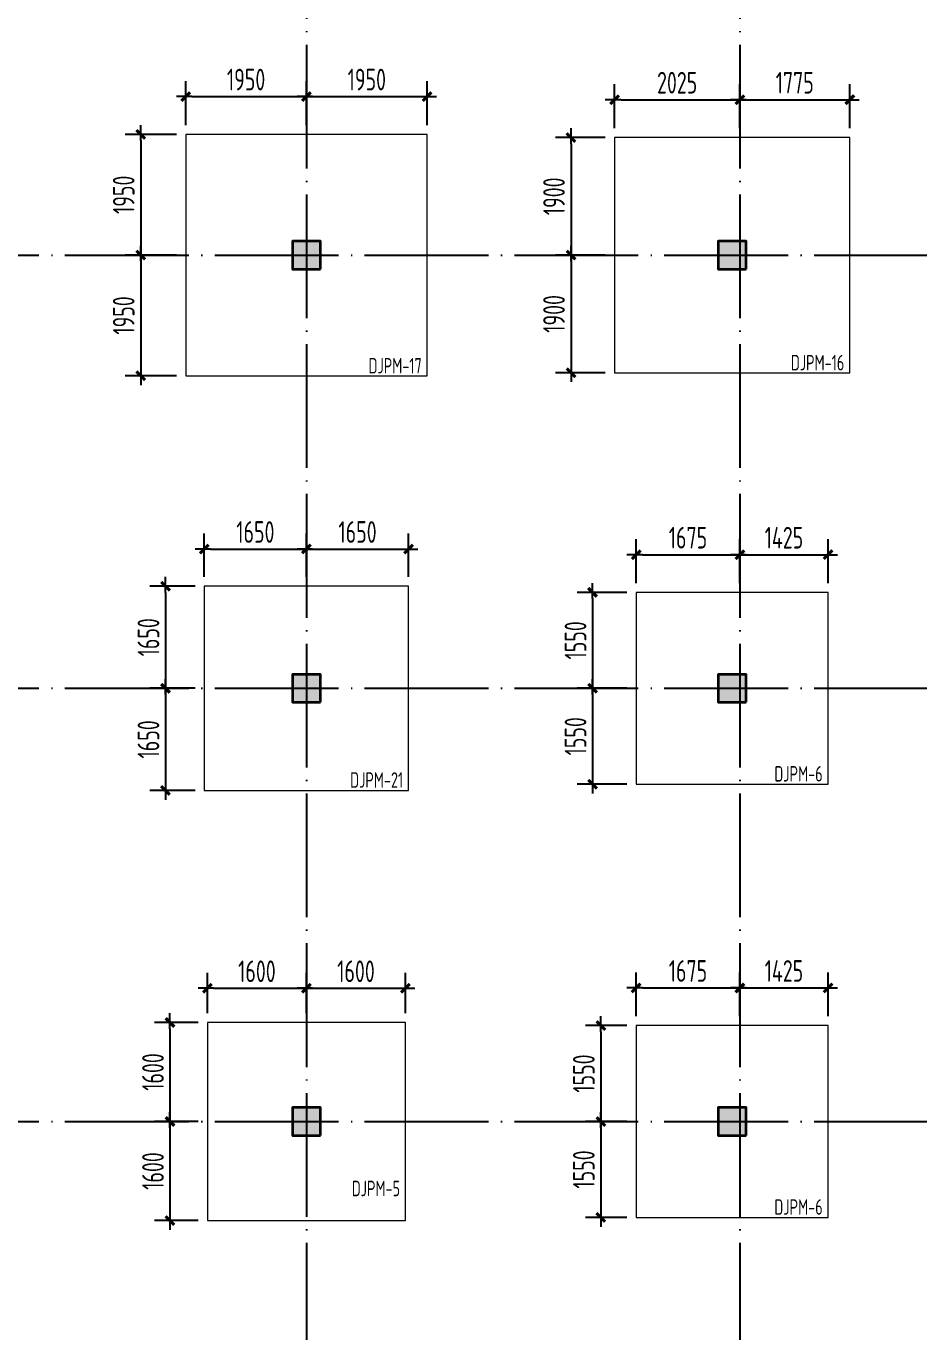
# Model space of a CAD drawing. Extents: x 8268344 to 8869063, y 669070 to 951310.
# Drawn here: x 8291662 to 8306081, y 724300 to 745400 of the extents above; entities that cross this region are included whole.
import ezdxf
from ezdxf.enums import TextEntityAlignment as Align

# ---------------------------------------------------------------- set-up
doc = ezdxf.new("R2010")
doc.units = 0
doc.header["$LTSCALE"] = 1000
doc.linetypes.add('DOTE', pattern=[2.42, 2, -0.2, 0.02, -0.2])
doc.layers.get('0').update_dxf_attribs({"linetype": 'CONTINUOUS'})
doc.layers.get('Defpoints').update_dxf_attribs({"linetype": 'CONTINUOUS'})
for name, color, linetype, lineweight in [('1505', 2, 'CONTINUOUS', 18), ('1526', 7, 'CONTINUOUS', 18), ('柱', 2, 'CONTINUOUS', 35)]:
    doc.layers.add(name, color=color, linetype=linetype, lineweight=lineweight)
for name, color, linetype in [('DIM', 3, 'CONTINUOUS'), ('DOTE', 1, 'DOTE'), ('柱涂实', 54, 'CONTINUOUS')]:
    doc.layers.add(name, color=color, linetype=linetype)
doc.styles.add('PkpmHz', font='Pkpmeng', dxfattribs={"width": 0.7, "bigfont": 'hztxt'})
doc.styles.add('TSSD_Dimension', font='Tssdeng.shx', dxfattribs={"width": 0.7, "bigfont": 'tssdchn.shx'})
doc.dimstyles.new('TSSD_100_100$0', dxfattribs={"dimtxt": 350, "dimasz": 100, "dimexe": 250, "dimexo": 150, "dimgap": 100, "dimtad": 1, "dimdec": 0, "dimzin": 0, "dimdsep": 46, "dimtxsty": 'TSSD_Dimension', "dimblk": '_TSDBK', "dimblk1": '_TSDBK', "dimblk2": '_TSDBK', "dimsah": 1, "dimcen": 0, "dimclrt": 7, "dimadec": 0, "dimazin": 0, "dimtfac": 1, "dimtdec": 0, "dimtix": 1, "dimtmove": 2, "dimatfit": 3, "dimldrblk": '_TSDBK', "dimfxl": 0, "dimtolj": 1, "dimtzin": 0, "dimarcsym": 0})

# ---------------------------------------------------------------- blocks, each defined once
blk = doc.blocks.new('_TSDBK')
blk.add_line((-1, 0), (1.5, 0))
at = {"const_width": 0.5}
blk.add_lwpolyline([(-0.7, -0.7), (0.7, 0.7)], dxfattribs=at)
blk = doc.blocks.new('*D2823')
at = {"layer": 'Defpoints', "color": 0}
for p in [(8294240, 743649), (8293513, 741699), (8294240, 741699)]:
    blk.add_point(p, dxfattribs=at)
at = {"layer": 'DIM', "color": 0, "lineweight": -2}
for p, q in [((8294090, 743649), (8293263, 743649)), ((8293513, 743549), (8293513, 741799)), ((8294090, 741699), (8293263, 741699))]:
    blk.add_line(p, q, dxfattribs=at)
at = {"layer": 'DIM', "color": 0, "lineweight": -2, "xscale": 100, "yscale": 100, "zscale": 100}
for p, rotation in [((8293513, 743649), 90), ((8293513, 741699), 270)]:
    blk.add_blockref('_TSDBK', p, dxfattribs=dict(at, rotation=rotation))
at = {"layer": 'DIM', "color": 7, "insert": (8293238, 742674), "char_height": 350, "attachment_point": 5, "rotation": 90, "style": 'TSSD_Dimension'}
blk.add_mtext('\\A1;1950', dxfattribs=at)
blk = doc.blocks.new('*D2824')
at = {"layer": 'Defpoints', "color": 0}
for p in [(8294240, 741699), (8293513, 739749), (8294240, 739749)]:
    blk.add_point(p, dxfattribs=at)
at = {"layer": 'DIM', "color": 0, "lineweight": -2}
for p, q in [((8294090, 741699), (8293263, 741699)), ((8293513, 741599), (8293513, 739849)), ((8294090, 739749), (8293263, 739749))]:
    blk.add_line(p, q, dxfattribs=at)
at = {"layer": 'DIM', "color": 0, "lineweight": -2, "xscale": 100, "yscale": 100, "zscale": 100}
for p, rotation in [((8293513, 741699), 90), ((8293513, 739749), 270)]:
    blk.add_blockref('_TSDBK', p, dxfattribs=dict(at, rotation=rotation))
at = {"layer": 'DIM', "color": 7, "insert": (8293238, 740724), "char_height": 350, "attachment_point": 5, "rotation": 90, "style": 'TSSD_Dimension'}
blk.add_mtext('\\A1;1950', dxfattribs=at)
blk = doc.blocks.new('*D2825')
at = {"layer": 'Defpoints', "color": 0}
for p in [(8296190, 744261), (8294240, 743649), (8296190, 743649)]:
    blk.add_point(p, dxfattribs=at)
at = {"layer": 'DIM', "color": 0, "lineweight": -2}
for p, q in [((8294240, 743799), (8294240, 744511)), ((8296190, 743799), (8296190, 744511)), ((8294340, 744261), (8296090, 744261))]:
    blk.add_line(p, q, dxfattribs=at)
at = {"layer": 'DIM', "color": 0, "lineweight": -2, "xscale": 100, "yscale": 100, "zscale": 100, "rotation": 180}
blk.add_blockref('_TSDBK', (8294240, 744261), dxfattribs=at)
at = {"layer": 'DIM', "color": 0, "lineweight": -2, "xscale": 100, "yscale": 100, "zscale": 100}
blk.add_blockref('_TSDBK', (8296190, 744261), dxfattribs=at)
at = {"layer": 'DIM', "color": 7, "insert": (8295215, 744536), "char_height": 350, "attachment_point": 5, "style": 'TSSD_Dimension'}
blk.add_mtext('\\A1;1950', dxfattribs=at)
blk = doc.blocks.new('*D2826')
at = {"layer": 'Defpoints', "color": 0}
for p in [(8298140, 744261), (8296190, 743649), (8298140, 743649)]:
    blk.add_point(p, dxfattribs=at)
at = {"layer": 'DIM', "color": 0, "lineweight": -2}
for p, q in [((8296190, 743799), (8296190, 744511)), ((8298140, 743799), (8298140, 744511)), ((8296290, 744261), (8298040, 744261))]:
    blk.add_line(p, q, dxfattribs=at)
at = {"layer": 'DIM', "color": 0, "lineweight": -2, "xscale": 100, "yscale": 100, "zscale": 100, "rotation": 180}
blk.add_blockref('_TSDBK', (8296190, 744261), dxfattribs=at)
at = {"layer": 'DIM', "color": 0, "lineweight": -2, "xscale": 100, "yscale": 100, "zscale": 100}
blk.add_blockref('_TSDBK', (8298140, 744261), dxfattribs=at)
at = {"layer": 'DIM', "color": 7, "insert": (8297165, 744536), "char_height": 350, "attachment_point": 5, "style": 'TSSD_Dimension'}
blk.add_mtext('\\A1;1950', dxfattribs=at)
blk = doc.blocks.new('*D2827')
at = {"layer": 'Defpoints', "color": 0}
for p in [(8301165, 743599), (8300463, 741699), (8301165, 741699)]:
    blk.add_point(p, dxfattribs=at)
at = {"layer": 'DIM', "color": 0, "lineweight": -2}
for p, q in [((8301015, 743599), (8300213, 743599)), ((8300463, 743499), (8300463, 741799)), ((8301015, 741699), (8300213, 741699))]:
    blk.add_line(p, q, dxfattribs=at)
at = {"layer": 'DIM', "color": 0, "lineweight": -2, "xscale": 100, "yscale": 100, "zscale": 100}
for p, rotation in [((8300463, 743599), 90), ((8300463, 741699), 270)]:
    blk.add_blockref('_TSDBK', p, dxfattribs=dict(at, rotation=rotation))
at = {"layer": 'DIM', "color": 7, "insert": (8300188, 742649), "char_height": 350, "attachment_point": 5, "rotation": 90, "style": 'TSSD_Dimension'}
blk.add_mtext('\\A1;1900', dxfattribs=at)
blk = doc.blocks.new('*D2828')
at = {"layer": 'Defpoints', "color": 0}
for p in [(8301165, 741699), (8300463, 739799), (8301165, 739799)]:
    blk.add_point(p, dxfattribs=at)
at = {"layer": 'DIM', "color": 0, "lineweight": -2}
for p, q in [((8301015, 741699), (8300213, 741699)), ((8300463, 741599), (8300463, 739899)), ((8301015, 739799), (8300213, 739799))]:
    blk.add_line(p, q, dxfattribs=at)
at = {"layer": 'DIM', "color": 0, "lineweight": -2, "xscale": 100, "yscale": 100, "zscale": 100}
for p, rotation in [((8300463, 741699), 90), ((8300463, 739799), 270)]:
    blk.add_blockref('_TSDBK', p, dxfattribs=dict(at, rotation=rotation))
at = {"layer": 'DIM', "color": 7, "insert": (8300188, 740749), "char_height": 350, "attachment_point": 5, "rotation": 90, "style": 'TSSD_Dimension'}
blk.add_mtext('\\A1;1900', dxfattribs=at)
blk = doc.blocks.new('*D2829')
at = {"layer": 'Defpoints', "color": 0}
for p in [(8303190, 744210), (8301165, 743599), (8303190, 743599)]:
    blk.add_point(p, dxfattribs=at)
at = {"layer": 'DIM', "color": 0, "lineweight": -2}
for p, q in [((8301165, 743749), (8301165, 744460)), ((8303190, 743749), (8303190, 744460)), ((8301265, 744210), (8303090, 744210))]:
    blk.add_line(p, q, dxfattribs=at)
at = {"layer": 'DIM', "color": 0, "lineweight": -2, "xscale": 100, "yscale": 100, "zscale": 100, "rotation": 180}
blk.add_blockref('_TSDBK', (8301165, 744210), dxfattribs=at)
at = {"layer": 'DIM', "color": 0, "lineweight": -2, "xscale": 100, "yscale": 100, "zscale": 100}
blk.add_blockref('_TSDBK', (8303190, 744210), dxfattribs=at)
at = {"layer": 'DIM', "color": 7, "insert": (8302177, 744485), "char_height": 350, "attachment_point": 5, "style": 'TSSD_Dimension'}
blk.add_mtext('\\A1;2025', dxfattribs=at)
blk = doc.blocks.new('*D2830')
at = {"layer": 'Defpoints', "color": 0}
for p in [(8304965, 744210), (8303190, 743599), (8304965, 743599)]:
    blk.add_point(p, dxfattribs=at)
at = {"layer": 'DIM', "color": 0, "lineweight": -2}
for p, q in [((8303190, 743749), (8303190, 744460)), ((8304965, 743749), (8304965, 744460)), ((8303290, 744210), (8304865, 744210))]:
    blk.add_line(p, q, dxfattribs=at)
at = {"layer": 'DIM', "color": 0, "lineweight": -2, "xscale": 100, "yscale": 100, "zscale": 100, "rotation": 180}
blk.add_blockref('_TSDBK', (8303190, 744210), dxfattribs=at)
at = {"layer": 'DIM', "color": 0, "lineweight": -2, "xscale": 100, "yscale": 100, "zscale": 100}
blk.add_blockref('_TSDBK', (8304965, 744210), dxfattribs=at)
at = {"layer": 'DIM', "color": 7, "insert": (8304077, 744485), "char_height": 350, "attachment_point": 5, "style": 'TSSD_Dimension'}
blk.add_mtext('\\A1;1775', dxfattribs=at)
blk = doc.blocks.new('*D2879')
at = {"layer": 'Defpoints', "color": 0}
for p in [(8294540, 736349), (8293913, 734699), (8294540, 734699)]:
    blk.add_point(p, dxfattribs=at)
at = {"layer": 'DIM', "color": 0, "lineweight": -2}
for p, q in [((8294390, 736349), (8293663, 736349)), ((8293913, 736249), (8293913, 734799)), ((8294390, 734699), (8293663, 734699))]:
    blk.add_line(p, q, dxfattribs=at)
at = {"layer": 'DIM', "color": 0, "lineweight": -2, "xscale": 100, "yscale": 100, "zscale": 100}
for p, rotation in [((8293913, 736349), 90), ((8293913, 734699), 270)]:
    blk.add_blockref('_TSDBK', p, dxfattribs=dict(at, rotation=rotation))
at = {"layer": 'DIM', "color": 7, "insert": (8293638, 735524), "char_height": 350, "attachment_point": 5, "rotation": 90, "style": 'TSSD_Dimension'}
blk.add_mtext('\\A1;1650', dxfattribs=at)
blk = doc.blocks.new('*D2880')
at = {"layer": 'Defpoints', "color": 0}
for p in [(8294540, 734699), (8293913, 733049), (8294540, 733049)]:
    blk.add_point(p, dxfattribs=at)
at = {"layer": 'DIM', "color": 0, "lineweight": -2}
for p, q in [((8294390, 734699), (8293663, 734699)), ((8293913, 734599), (8293913, 733149)), ((8294390, 733049), (8293663, 733049))]:
    blk.add_line(p, q, dxfattribs=at)
at = {"layer": 'DIM', "color": 0, "lineweight": -2, "xscale": 100, "yscale": 100, "zscale": 100}
for p, rotation in [((8293913, 734699), 90), ((8293913, 733049), 270)]:
    blk.add_blockref('_TSDBK', p, dxfattribs=dict(at, rotation=rotation))
at = {"layer": 'DIM', "color": 7, "insert": (8293638, 733874), "char_height": 350, "attachment_point": 5, "rotation": 90, "style": 'TSSD_Dimension'}
blk.add_mtext('\\A1;1650', dxfattribs=at)
blk = doc.blocks.new('*D2881')
at = {"layer": 'Defpoints', "color": 0}
for p in [(8296190, 736950), (8294540, 736349), (8296190, 736349)]:
    blk.add_point(p, dxfattribs=at)
at = {"layer": 'DIM', "color": 0, "lineweight": -2}
for p, q in [((8294540, 736499), (8294540, 737200)), ((8296190, 736499), (8296190, 737200)), ((8294640, 736950), (8296090, 736950))]:
    blk.add_line(p, q, dxfattribs=at)
at = {"layer": 'DIM', "color": 0, "lineweight": -2, "xscale": 100, "yscale": 100, "zscale": 100, "rotation": 180}
blk.add_blockref('_TSDBK', (8294540, 736950), dxfattribs=at)
at = {"layer": 'DIM', "color": 0, "lineweight": -2, "xscale": 100, "yscale": 100, "zscale": 100}
blk.add_blockref('_TSDBK', (8296190, 736950), dxfattribs=at)
at = {"layer": 'DIM', "color": 7, "insert": (8295365, 737225), "char_height": 350, "attachment_point": 5, "style": 'TSSD_Dimension'}
blk.add_mtext('\\A1;1650', dxfattribs=at)
blk = doc.blocks.new('*D2882')
at = {"layer": 'Defpoints', "color": 0}
for p in [(8297840, 736950), (8296190, 736349), (8297840, 736349)]:
    blk.add_point(p, dxfattribs=at)
at = {"layer": 'DIM', "color": 0, "lineweight": -2}
for p, q in [((8296190, 736499), (8296190, 737200)), ((8297840, 736499), (8297840, 737200)), ((8296290, 736950), (8297740, 736950))]:
    blk.add_line(p, q, dxfattribs=at)
at = {"layer": 'DIM', "color": 0, "lineweight": -2, "xscale": 100, "yscale": 100, "zscale": 100, "rotation": 180}
blk.add_blockref('_TSDBK', (8296190, 736950), dxfattribs=at)
at = {"layer": 'DIM', "color": 0, "lineweight": -2, "xscale": 100, "yscale": 100, "zscale": 100}
blk.add_blockref('_TSDBK', (8297840, 736950), dxfattribs=at)
at = {"layer": 'DIM', "color": 7, "insert": (8297015, 737225), "char_height": 350, "attachment_point": 5, "style": 'TSSD_Dimension'}
blk.add_mtext('\\A1;1650', dxfattribs=at)
blk = doc.blocks.new('*D2883')
at = {"layer": 'Defpoints', "color": 0}
for p in [(8301515, 736249), (8300811, 734699), (8301515, 734699)]:
    blk.add_point(p, dxfattribs=at)
at = {"layer": 'DIM', "color": 0, "lineweight": -2}
for p, q in [((8301365, 736249), (8300561, 736249)), ((8300811, 736149), (8300811, 734799)), ((8301365, 734699), (8300561, 734699))]:
    blk.add_line(p, q, dxfattribs=at)
at = {"layer": 'DIM', "color": 0, "lineweight": -2, "xscale": 100, "yscale": 100, "zscale": 100}
for p, rotation in [((8300811, 736249), 90), ((8300811, 734699), 270)]:
    blk.add_blockref('_TSDBK', p, dxfattribs=dict(at, rotation=rotation))
at = {"layer": 'DIM', "color": 7, "insert": (8300536, 735474), "char_height": 350, "attachment_point": 5, "rotation": 90, "style": 'TSSD_Dimension'}
blk.add_mtext('\\A1;1550', dxfattribs=at)
blk = doc.blocks.new('*D2884')
at = {"layer": 'Defpoints', "color": 0}
for p in [(8301515, 734699), (8300811, 733149), (8301515, 733149)]:
    blk.add_point(p, dxfattribs=at)
at = {"layer": 'DIM', "color": 0, "lineweight": -2}
for p, q in [((8301365, 734699), (8300561, 734699)), ((8300811, 734599), (8300811, 733249)), ((8301365, 733149), (8300561, 733149))]:
    blk.add_line(p, q, dxfattribs=at)
at = {"layer": 'DIM', "color": 0, "lineweight": -2, "xscale": 100, "yscale": 100, "zscale": 100}
for p, rotation in [((8300811, 734699), 90), ((8300811, 733149), 270)]:
    blk.add_blockref('_TSDBK', p, dxfattribs=dict(at, rotation=rotation))
at = {"layer": 'DIM', "color": 7, "insert": (8300536, 733924), "char_height": 350, "attachment_point": 5, "rotation": 90, "style": 'TSSD_Dimension'}
blk.add_mtext('\\A1;1550', dxfattribs=at)
blk = doc.blocks.new('*D2885')
at = {"layer": 'Defpoints', "color": 0}
for p in [(8303190, 736858), (8301515, 736249), (8303190, 736249)]:
    blk.add_point(p, dxfattribs=at)
at = {"layer": 'DIM', "color": 0, "lineweight": -2}
for p, q in [((8301515, 736399), (8301515, 737108)), ((8303190, 736399), (8303190, 737108)), ((8301615, 736858), (8303090, 736858))]:
    blk.add_line(p, q, dxfattribs=at)
at = {"layer": 'DIM', "color": 0, "lineweight": -2, "xscale": 100, "yscale": 100, "zscale": 100, "rotation": 180}
blk.add_blockref('_TSDBK', (8301515, 736858), dxfattribs=at)
at = {"layer": 'DIM', "color": 0, "lineweight": -2, "xscale": 100, "yscale": 100, "zscale": 100}
blk.add_blockref('_TSDBK', (8303190, 736858), dxfattribs=at)
at = {"layer": 'DIM', "color": 7, "insert": (8302352, 737133), "char_height": 350, "attachment_point": 5, "style": 'TSSD_Dimension'}
blk.add_mtext('\\A1;1675', dxfattribs=at)
blk = doc.blocks.new('*D2886')
at = {"layer": 'Defpoints', "color": 0}
for p in [(8304615, 736858), (8303190, 736249), (8304615, 736249)]:
    blk.add_point(p, dxfattribs=at)
at = {"layer": 'DIM', "color": 0, "lineweight": -2}
for p, q in [((8303190, 736399), (8303190, 737108)), ((8304615, 736399), (8304615, 737108)), ((8303290, 736858), (8304515, 736858))]:
    blk.add_line(p, q, dxfattribs=at)
at = {"layer": 'DIM', "color": 0, "lineweight": -2, "xscale": 100, "yscale": 100, "zscale": 100, "rotation": 180}
blk.add_blockref('_TSDBK', (8303190, 736858), dxfattribs=at)
at = {"layer": 'DIM', "color": 0, "lineweight": -2, "xscale": 100, "yscale": 100, "zscale": 100}
blk.add_blockref('_TSDBK', (8304615, 736858), dxfattribs=at)
at = {"layer": 'DIM', "color": 7, "insert": (8303902, 737133), "char_height": 350, "attachment_point": 5, "style": 'TSSD_Dimension'}
blk.add_mtext('\\A1;1425', dxfattribs=at)
blk = doc.blocks.new('*D2943')
at = {"layer": 'Defpoints', "color": 0}
for p in [(8294590, 729299), (8293986, 727699), (8294590, 727699)]:
    blk.add_point(p, dxfattribs=at)
at = {"layer": 'DIM', "color": 0, "lineweight": -2}
for p, q in [((8294440, 729299), (8293736, 729299)), ((8293986, 729199), (8293986, 727799)), ((8294440, 727699), (8293736, 727699))]:
    blk.add_line(p, q, dxfattribs=at)
at = {"layer": 'DIM', "color": 0, "lineweight": -2, "xscale": 100, "yscale": 100, "zscale": 100}
for p, rotation in [((8293986, 729299), 90), ((8293986, 727699), 270)]:
    blk.add_blockref('_TSDBK', p, dxfattribs=dict(at, rotation=rotation))
at = {"layer": 'DIM', "color": 7, "insert": (8293711, 728499), "char_height": 350, "attachment_point": 5, "rotation": 90, "style": 'TSSD_Dimension'}
blk.add_mtext('\\A1;1600', dxfattribs=at)
blk = doc.blocks.new('*D2944')
at = {"layer": 'Defpoints', "color": 0}
for p in [(8294590, 727699), (8293986, 726099), (8294590, 726099)]:
    blk.add_point(p, dxfattribs=at)
at = {"layer": 'DIM', "color": 0, "lineweight": -2}
for p, q in [((8294440, 727699), (8293736, 727699)), ((8293986, 727599), (8293986, 726199)), ((8294440, 726099), (8293736, 726099))]:
    blk.add_line(p, q, dxfattribs=at)
at = {"layer": 'DIM', "color": 0, "lineweight": -2, "xscale": 100, "yscale": 100, "zscale": 100}
for p, rotation in [((8293986, 727699), 90), ((8293986, 726099), 270)]:
    blk.add_blockref('_TSDBK', p, dxfattribs=dict(at, rotation=rotation))
at = {"layer": 'DIM', "color": 7, "insert": (8293711, 726899), "char_height": 350, "attachment_point": 5, "rotation": 90, "style": 'TSSD_Dimension'}
blk.add_mtext('\\A1;1600', dxfattribs=at)
blk = doc.blocks.new('*D2945')
at = {"layer": 'Defpoints', "color": 0}
for p in [(8296190, 729852), (8294590, 729299), (8296190, 729299)]:
    blk.add_point(p, dxfattribs=at)
at = {"layer": 'DIM', "color": 0, "lineweight": -2}
for p, q in [((8294590, 729449), (8294590, 730102)), ((8296190, 729449), (8296190, 730102)), ((8294690, 729852), (8296090, 729852))]:
    blk.add_line(p, q, dxfattribs=at)
at = {"layer": 'DIM', "color": 0, "lineweight": -2, "xscale": 100, "yscale": 100, "zscale": 100, "rotation": 180}
blk.add_blockref('_TSDBK', (8294590, 729852), dxfattribs=at)
at = {"layer": 'DIM', "color": 0, "lineweight": -2, "xscale": 100, "yscale": 100, "zscale": 100}
blk.add_blockref('_TSDBK', (8296190, 729852), dxfattribs=at)
at = {"layer": 'DIM', "color": 7, "insert": (8295390, 730127), "char_height": 350, "attachment_point": 5, "style": 'TSSD_Dimension'}
blk.add_mtext('\\A1;1600', dxfattribs=at)
blk = doc.blocks.new('*D2946')
at = {"layer": 'Defpoints', "color": 0}
for p in [(8297790, 729852), (8296190, 729299), (8297790, 729299)]:
    blk.add_point(p, dxfattribs=at)
at = {"layer": 'DIM', "color": 0, "lineweight": -2}
for p, q in [((8296190, 729449), (8296190, 730102)), ((8297790, 729449), (8297790, 730102)), ((8296290, 729852), (8297690, 729852))]:
    blk.add_line(p, q, dxfattribs=at)
at = {"layer": 'DIM', "color": 0, "lineweight": -2, "xscale": 100, "yscale": 100, "zscale": 100, "rotation": 180}
blk.add_blockref('_TSDBK', (8296190, 729852), dxfattribs=at)
at = {"layer": 'DIM', "color": 0, "lineweight": -2, "xscale": 100, "yscale": 100, "zscale": 100}
blk.add_blockref('_TSDBK', (8297790, 729852), dxfattribs=at)
at = {"layer": 'DIM', "color": 7, "insert": (8296990, 730127), "char_height": 350, "attachment_point": 5, "style": 'TSSD_Dimension'}
blk.add_mtext('\\A1;1600', dxfattribs=at)
blk = doc.blocks.new('*D2947')
at = {"layer": 'Defpoints', "color": 0}
for p in [(8301515, 729249), (8300945, 727699), (8301515, 727699)]:
    blk.add_point(p, dxfattribs=at)
at = {"layer": 'DIM', "color": 0, "lineweight": -2}
for p, q in [((8301365, 729249), (8300695, 729249)), ((8300945, 729149), (8300945, 727799)), ((8301365, 727699), (8300695, 727699))]:
    blk.add_line(p, q, dxfattribs=at)
at = {"layer": 'DIM', "color": 0, "lineweight": -2, "xscale": 100, "yscale": 100, "zscale": 100}
for p, rotation in [((8300945, 729249), 90), ((8300945, 727699), 270)]:
    blk.add_blockref('_TSDBK', p, dxfattribs=dict(at, rotation=rotation))
at = {"layer": 'DIM', "color": 7, "insert": (8300670, 728474), "char_height": 350, "attachment_point": 5, "rotation": 90, "style": 'TSSD_Dimension'}
blk.add_mtext('\\A1;1550', dxfattribs=at)
blk = doc.blocks.new('*D2948')
at = {"layer": 'Defpoints', "color": 0}
for p in [(8301515, 727699), (8300945, 726149), (8301515, 726149)]:
    blk.add_point(p, dxfattribs=at)
at = {"layer": 'DIM', "color": 0, "lineweight": -2}
for p, q in [((8301365, 727699), (8300695, 727699)), ((8300945, 727599), (8300945, 726249)), ((8301365, 726149), (8300695, 726149))]:
    blk.add_line(p, q, dxfattribs=at)
at = {"layer": 'DIM', "color": 0, "lineweight": -2, "xscale": 100, "yscale": 100, "zscale": 100}
for p, rotation in [((8300945, 727699), 90), ((8300945, 726149), 270)]:
    blk.add_blockref('_TSDBK', p, dxfattribs=dict(at, rotation=rotation))
at = {"layer": 'DIM', "color": 7, "insert": (8300670, 726924), "char_height": 350, "attachment_point": 5, "rotation": 90, "style": 'TSSD_Dimension'}
blk.add_mtext('\\A1;1550', dxfattribs=at)
blk = doc.blocks.new('*D2949')
at = {"layer": 'Defpoints', "color": 0}
for p in [(8303190, 729857), (8301515, 729249), (8303190, 729249)]:
    blk.add_point(p, dxfattribs=at)
at = {"layer": 'DIM', "color": 0, "lineweight": -2}
for p, q in [((8301515, 729399), (8301515, 730107)), ((8303190, 729399), (8303190, 730107)), ((8301615, 729857), (8303090, 729857))]:
    blk.add_line(p, q, dxfattribs=at)
at = {"layer": 'DIM', "color": 0, "lineweight": -2, "xscale": 100, "yscale": 100, "zscale": 100, "rotation": 180}
blk.add_blockref('_TSDBK', (8301515, 729857), dxfattribs=at)
at = {"layer": 'DIM', "color": 0, "lineweight": -2, "xscale": 100, "yscale": 100, "zscale": 100}
blk.add_blockref('_TSDBK', (8303190, 729857), dxfattribs=at)
at = {"layer": 'DIM', "color": 7, "insert": (8302352, 730132), "char_height": 350, "attachment_point": 5, "style": 'TSSD_Dimension'}
blk.add_mtext('\\A1;1675', dxfattribs=at)
blk = doc.blocks.new('*D2950')
at = {"layer": 'Defpoints', "color": 0}
for p in [(8304615, 729857), (8303190, 729249), (8304615, 729249)]:
    blk.add_point(p, dxfattribs=at)
at = {"layer": 'DIM', "color": 0, "lineweight": -2}
for p, q in [((8303190, 729399), (8303190, 730107)), ((8304615, 729399), (8304615, 730107)), ((8303290, 729857), (8304515, 729857))]:
    blk.add_line(p, q, dxfattribs=at)
at = {"layer": 'DIM', "color": 0, "lineweight": -2, "xscale": 100, "yscale": 100, "zscale": 100, "rotation": 180}
blk.add_blockref('_TSDBK', (8303190, 729857), dxfattribs=at)
at = {"layer": 'DIM', "color": 0, "lineweight": -2, "xscale": 100, "yscale": 100, "zscale": 100}
blk.add_blockref('_TSDBK', (8304615, 729857), dxfattribs=at)
at = {"layer": 'DIM', "color": 7, "insert": (8303902, 730132), "char_height": 350, "attachment_point": 5, "style": 'TSSD_Dimension'}
blk.add_mtext('\\A1;1425', dxfattribs=at)

msp = doc.modelspace()

# ---------------------------------------------------------------- hatches: boundary and pattern name
at = {"layer": '柱涂实'}
for points in [[(8296415, 741474.4), (8296415, 741924.4), (8295965, 741924.4), (8295965, 741474.4)], [(8303290, 741474.4), (8303290, 741924.4), (8302840, 741924.4), (8302840, 741474.4)], [(8296415, 734474.4), (8296415, 734924.4), (8295965, 734924.4), (8295965, 734474.4)], [(8303290, 734474.4), (8303290, 734924.4), (8302840, 734924.4), (8302840, 734474.4)], [(8296415, 727474.4), (8296415, 727924.4), (8295965, 727924.4), (8295965, 727474.4)], [(8303290, 727474.4), (8303290, 727924.4), (8302840, 727924.4), (8302840, 727474.4)]]:
    msp.add_hatch(color=256, dxfattribs=at).paths.add_polyline_path(points)

# ---------------------------------------------------------------- linework, layer by layer
at = {"layer": '1505'}
for points in [[(8294240, 739749.4), (8298140, 739749.4), (8298140, 743649.4), (8294240, 743649.4)], [(8301165, 739799.4), (8304965, 739799.4), (8304965, 743599.4), (8301165, 743599.4)], [(8294540, 733049.4), (8297840, 733049.4), (8297840, 736349.4), (8294540, 736349.4)], [(8301515, 733149.4), (8304615, 733149.4), (8304615, 736249.4), (8301515, 736249.4)], [(8294590, 726099.4), (8297790, 726099.4), (8297790, 729299.4), (8294590, 729299.4)], [(8301515, 726149.4), (8304615, 726149.4), (8304615, 729249.4), (8301515, 729249.4)]]:
    msp.add_lwpolyline(points, close=True, dxfattribs=at)
at = {"layer": 'DOTE'}
for p, q in [((8296190, 757199.4), (8296190, 712199.4)), ((8303190, 757199.4), (8303190, 712199.4)), ((8280190, 741699.4), (8382490, 741699.4)), ((8280190, 734699.4), (8382490, 734699.4)), ((8280190, 727699.4), (8382490, 727699.4))]:
    msp.add_line(p, q, dxfattribs=at)
at = {"layer": '柱'}
for points in [[(8296415, 741474.4), (8296415, 741924.4), (8295965, 741924.4), (8295965, 741474.4)], [(8303290, 741474.4), (8303290, 741924.4), (8302840, 741924.4), (8302840, 741474.4)], [(8296415, 734474.4), (8296415, 734924.4), (8295965, 734924.4), (8295965, 734474.4)], [(8303290, 734474.4), (8303290, 734924.4), (8302840, 734924.4), (8302840, 734474.4)], [(8296415, 727474.4), (8296415, 727924.4), (8295965, 727924.4), (8295965, 727474.4)], [(8303290, 727474.4), (8303290, 727924.4), (8302840, 727924.4), (8302840, 727474.4)]]:
    msp.add_lwpolyline(points, close=True, dxfattribs=at)
at = {"layer": '柱涂实', "linetype": 'Continuous'}
for points in [[(8296415, 741474.4), (8296415, 741924.4), (8295965, 741924.4), (8295965, 741474.4)], [(8303290, 741474.4), (8303290, 741924.4), (8302840, 741924.4), (8302840, 741474.4)], [(8296415, 734474.4), (8296415, 734924.4), (8295965, 734924.4), (8295965, 734474.4)], [(8303290, 734474.4), (8303290, 734924.4), (8302840, 734924.4), (8302840, 734474.4)], [(8296415, 727474.4), (8296415, 727924.4), (8295965, 727924.4), (8295965, 727474.4)], [(8303290, 727474.4), (8303290, 727924.4), (8302840, 727924.4), (8302840, 727474.4)]]:
    msp.add_lwpolyline(points, close=True, dxfattribs=at)

# ---------------------------------------------------------------- texts
at = {"layer": '1526', "style": 'PkpmHz', "width": 0.7}
for s, p in [('DJPM-17', (8298052.5, 739786.3)), ('DJPM-16', (8304877.5, 739836.3)), ('DJPM-6', (8304527.5, 733192.4)), ('DJPM-21', (8297752.5, 733092.8)), ('DJPM-5', (8297702.5, 726492.4)), ('DJPM-6', (8304527.5, 726192.4))]:
    msp.add_text(s, height=250, dxfattribs=at).set_placement(p, align=Align.RIGHT)

# ---------------------------------------------------------------- dimensions: what is measured, and where the dimension line sits
at = {"layer": 'DIM'}
for base, p1, p2, picture, middle in [((8296190, 744261.4), (8294240, 743649.4), (8296190, 743649.4), '*D2825', (8295215, 744536.4)), ((8298140, 744261.4), (8296190, 743649.4), (8298140, 743649.4), '*D2826', (8297165, 744536.4)), ((8303190, 744210.4), (8301165, 743599.4), (8303190, 743599.4), '*D2829', (8302177.5, 744485.4)), ((8304965, 744210.4), (8303190, 743599.4), (8304965, 743599.4), '*D2830', (8304077.5, 744485.4)), ((8296190, 736949.6), (8294540, 736349.4), (8296190, 736349.4), '*D2881', (8295365, 737224.6)), ((8297840, 736949.6), (8296190, 736349.4), (8297840, 736349.4), '*D2882', (8297015, 737224.6)), ((8303190, 736857.9), (8301515, 736249.4), (8303190, 736249.4), '*D2885', (8302352.5, 737132.9)), ((8304615, 736857.9), (8303190, 736249.4), (8304615, 736249.4), '*D2886', (8303902.5, 737132.9)), ((8296190, 729852.2), (8294590, 729299.4), (8296190, 729299.4), '*D2945', (8295390, 730127.2)), ((8297790, 729852.2), (8296190, 729299.4), (8297790, 729299.4), '*D2946', (8296990, 730127.2)), ((8303190, 729857.2), (8301515, 729249.4), (8303190, 729249.4), '*D2949', (8302352.5, 730132.2)), ((8304615, 729857.2), (8303190, 729249.4), (8304615, 729249.4), '*D2950', (8303902.5, 730132.2))]:
    dim = msp.add_linear_dim(base=base, p1=p1, p2=p2, dimstyle='TSSD_100_100$0', dxfattribs=at)
    dim.commit()
    dim.dimension.update_dxf_attribs({"geometry": picture, "text_midpoint": middle})
for base, p1, p2, picture, middle in [((8293512.5, 741699.4), (8294240, 743649.4), (8294240, 741699.4), '*D2823', (8293237.5, 742674.4)), ((8300462.9, 741699.4), (8301165, 743599.4), (8301165, 741699.4), '*D2827', (8300187.9, 742649.4)), ((8293512.5, 739749.4), (8294240, 741699.4), (8294240, 739749.4), '*D2824', (8293237.5, 740724.4)), ((8300462.9, 739799.4), (8301165, 741699.4), (8301165, 739799.4), '*D2828', (8300187.9, 740749.4)), ((8293913.1, 734699.4), (8294540, 736349.4), (8294540, 734699.4), '*D2879', (8293638.1, 735524.4)), ((8300810.7, 734699.4), (8301515, 736249.4), (8301515, 734699.4), '*D2883', (8300535.7, 735474.4)), ((8293913.1, 733049.4), (8294540, 734699.4), (8294540, 733049.4), '*D2880', (8293638.1, 733874.4)), ((8300810.7, 733149.4), (8301515, 734699.4), (8301515, 733149.4), '*D2884', (8300535.7, 733924.4)), ((8293985.9, 727699.4), (8294590, 729299.4), (8294590, 727699.4), '*D2943', (8293710.9, 728499.4)), ((8300944.6, 727699.4), (8301515, 729249.4), (8301515, 727699.4), '*D2947', (8300669.6, 728474.4)), ((8293985.9, 726099.4), (8294590, 727699.4), (8294590, 726099.4), '*D2944', (8293710.9, 726899.4)), ((8300944.6, 726149.4), (8301515, 727699.4), (8301515, 726149.4), '*D2948', (8300669.6, 726924.4))]:
    dim = msp.add_linear_dim(base=base, p1=p1, p2=p2, angle=90, dimstyle='TSSD_100_100$0', dxfattribs=at)
    dim.commit()
    dim.dimension.update_dxf_attribs({"geometry": picture, "text_midpoint": middle})

doc.saveas('drawing.dxf')
